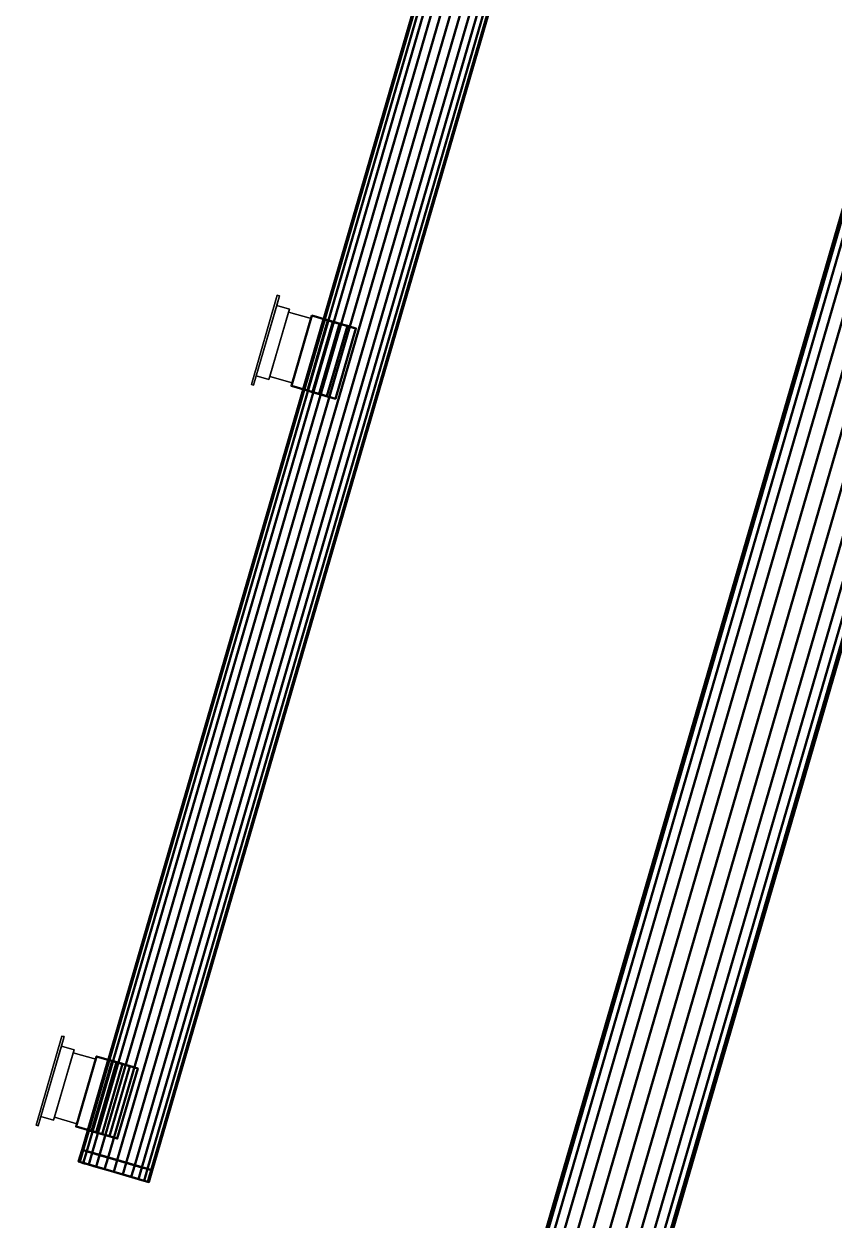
# Model space of a CAD drawing. Header units: inches. Extents: x -1654 to 1344, y -1538 to 36.
# Drawn here: x -870.7 to -804.2, y -593.4 to -495.3 of the extents above; entities that cross this region are included whole.
import ezdxf

# ---------------------------------------------------------------- set-up
doc = ezdxf.new("R2010")
doc.units = ezdxf.units.IN
doc.header["$MEASUREMENT"] = 0
doc.linetypes.add('Center', pattern=[1.25, 0.25, -0.1875, 0.625, -0.1875])
for name, color, linetype, lineweight in [('M-HVAC-CDFF', 3, 'Continuous', 30), ('M-HVAC-CDFF-SA', 3, 'Continuous', 30), ('M-HVAC-DUCT', 1, 'Center', 30), ('M-HVAC-DUCT-SA', 1, 'Continuous', 50)]:
    doc.layers.add(name, color=color, linetype=linetype, lineweight=lineweight)

# ---------------------------------------------------------------- blocks, each defined once
blk = doc.blocks.new('Supply Diffuser - Sidewall - 6 x 6-841217-_3D_')
at = {"layer": 'M-HVAC-CDFF'}
mesh = blk.add_polyface(dxfattribs=at)
corners = [(-2.75, 3, 2.75), (2.75, 3, 2.75), (2.75, 3, -2.75), (-2.75, 3, -2.75)]
mesh.append_faces([[corners[k] for k in face] for face in [(1, 2, 3, 0)]])
mesh = blk.add_polyface(dxfattribs=at)
corners = [(-2.75, 3, 2.75), (-2.75, 3, -2.75), (-2.75, 1.078125, -2.75), (-2.75, 1.078125, 2.75)]
mesh.append_faces([[corners[k] for k in face] for face in [(2, 3, 0, 1)]])
mesh = blk.add_polyface(dxfattribs=at)
corners = [(-2.75, 3, -2.75), (2.75, 3, -2.75), (2.75, 1.078125, -2.75), (-2.75, 1.078125, -2.75)]
mesh.append_faces([[corners[k] for k in face] for face in [(1, 2, 3, 0)]])
mesh = blk.add_polyface(dxfattribs=at)
corners = [(2.75, 3, 2.75), (-2.75, 3, 2.75), (-2.75, 1.078125, 2.75), (2.75, 1.078125, 2.75)]
mesh.append_faces([[corners[k] for k in face] for face in [(1, 2, 3, 0)]])
mesh = blk.add_polyface(dxfattribs=at)
corners = [(2.75, 3, -2.75), (2.75, 3, 2.75), (2.75, 1.078125, 2.75), (2.75, 1.078125, -2.75)]
mesh.append_faces([[corners[k] for k in face] for face in [(2, 3, 0, 1)]])
mesh = blk.add_polyface(dxfattribs=at)
corners = [(-3, 1.078125, 3), (3, 1.078125, 3), (3, 1.078125, -3), (-3, 1.078125, -3), (-2.75, 1.078125, 2.75), (-2.75, 1.078125, -2.75), (2.75, 1.078125, -2.75), (2.75, 1.078125, 2.75)]
mesh.append_faces([[corners[k] for k in face] for face in [(3, 5, 6, 2), (2, 6, 7, 1)]], dxfattribs={"vtx0": -1, "vtx2": -1})
mesh.append_faces([[corners[k] for k in face] for face in [(4, 5, 3, 0), (7, 4, 0, 1)]], dxfattribs={"vtx1": -1, "vtx3": -1})
mesh = blk.add_polyface(dxfattribs=at)
corners = [(-3, 1.078125, 3), (-3, 1.078125, -3), (-3, 0, -3), (-3, 0, 3)]
mesh.append_faces([[corners[k] for k in face] for face in [(2, 3, 0, 1)]])
mesh = blk.add_polyface(dxfattribs=at)
corners = [(-3, 1.078125, -3), (3, 1.078125, -3), (3, 0, -3), (-3, 0, -3)]
mesh.append_faces([[corners[k] for k in face] for face in [(2, 3, 0, 1)]])
mesh = blk.add_polyface(dxfattribs=at)
corners = [(3, 1.078125, 3), (-3, 1.078125, 3), (-3, 0, 3), (3, 0, 3)]
mesh.append_faces([[corners[k] for k in face] for face in [(2, 3, 0, 1)]])
mesh = blk.add_polyface(dxfattribs=at)
corners = [(3, 1.078125, -3), (3, 1.078125, 3), (3, 0, 3), (3, 0, -3)]
mesh.append_faces([[corners[k] for k in face] for face in [(2, 3, 0, 1)]])
mesh = blk.add_polyface(dxfattribs=at)
corners = [(3.8125, 0, 3.8125), (3.8125, 0, -3.8125), (-3.8125, 0, -3.8125), (-3.8125, 0, 3.8125), (-3, 0, 3), (-3, 0, -3), (3, 0, -3), (3, 0, 3)]
mesh.append_faces([[corners[k] for k in face] for face in [(3, 4, 5, 2), (2, 5, 6, 1)]], dxfattribs={"vtx0": -1, "vtx2": -1})
mesh.append_faces([[corners[k] for k in face] for face in [(7, 4, 3, 0), (6, 7, 0, 1)]], dxfattribs={"vtx1": -1, "vtx3": -1})
mesh = blk.add_polyface(dxfattribs=at)
corners = [(-3.8125, -0.1875, 3.8125), (3.8125, -0.1875, 3.8125), (3.8125, 0, 3.8125), (-3.8125, 0, 3.8125)]
mesh.append_faces([[corners[k] for k in face] for face in [(0, 1, 2, 3)]])
mesh = blk.add_polyface(dxfattribs=at)
corners = [(-3.8125, -0.1875, -3.8125), (-3.8125, -0.1875, 3.8125), (-3.8125, 0, 3.8125), (-3.8125, 0, -3.8125)]
mesh.append_faces([[corners[k] for k in face] for face in [(0, 1, 2, 3)]])
mesh = blk.add_polyface(dxfattribs=at)
corners = [(3.8125, -0.1875, -3.8125), (-3.8125, -0.1875, -3.8125), (-3.8125, 0, -3.8125), (3.8125, 0, -3.8125)]
mesh.append_faces([[corners[k] for k in face] for face in [(0, 1, 2, 3)]])
mesh = blk.add_polyface(dxfattribs=at)
corners = [(3.8125, -0.1875, 3.8125), (-3.8125, -0.1875, 3.8125), (-3.8125, -0.1875, -3.8125), (3.8125, -0.1875, -3.8125)]
mesh.append_faces([[corners[k] for k in face] for face in [(2, 3, 0, 1)]])
mesh = blk.add_polyface(dxfattribs=at)
corners = [(3.8125, -0.1875, 3.8125), (3.8125, -0.1875, -3.8125), (3.8125, 0, -3.8125), (3.8125, 0, 3.8125)]
mesh.append_faces([[corners[k] for k in face] for face in [(0, 1, 2, 3)]])
blk = doc.blocks.new('Round Endcap - Standard-900409-_3D_')
at = {"layer": 'M-HVAC-DUCT', "color": 8, "linetype": 'Continuous', "lineweight": 50}
mesh = blk.add_polyface(dxfattribs=at)
corners = [(0, 0, 3), (0, 0.776, 2.898), (0, 1.5, 2.598), (0, 2.121, 2.121), (0, 2.598, 1.5), (0, 2.898, 0.776), (0, 3), (0, 2.898, -0.776), (0, 2.598, -1.5), (0, 2.121, -2.121), (0, 1.5, -2.598), (0, 0.776, -2.898), (0, 0, -3), (0, -0.776, -2.898), (0, -1.5, -2.598), (0, -2.121, -2.121), (0, -2.598, -1.5), (0, -2.898, -0.776), (0, -3), (0, -2.898, 0.776), (0, -2.598, 1.5), (0, -2.121, 2.121), (0, -1.5, 2.598), (0, -0.776, 2.898)]
mesh.append_faces([[corners[k] for k in face] for face in [(17, 14, 15, 16)]], dxfattribs={"vtx0": -1, "color": 8})
mesh.append_faces([[corners[k] for k in face] for face in [(5, 7, 8, 4)]], dxfattribs={"vtx0": -1, "vtx2": -1, "color": 8})
mesh.append_faces([[corners[k] for k in face] for face in [(4, 8, 9, 10), (12, 1, 2, 3), (12, 19, 20, 21), (12, 21, 22, 23)]], dxfattribs={"vtx0": -1, "vtx3": -1, "color": 8})
mesh.append_faces([[corners[k] for k in face] for face in [(11, 12, 4, 10), (18, 19, 12, 17), (3, 4, 12), (0, 1, 12, 23)]], dxfattribs={"vtx1": -1, "vtx2": -1, "color": 8})
mesh.append_faces([[corners[k] for k in face] for face in [(5, 6, 7)]], dxfattribs={"vtx2": -1, "color": 8})
mesh.append_faces([[corners[k] for k in face] for face in [(12, 13, 14, 17)]], dxfattribs={"vtx2": -1, "vtx3": -1, "color": 8})
mesh = blk.add_polyface(dxfattribs=at)
corners = [(0, 3), (0, 2.898, 0.776), (0, 2.598, 1.5), (0, 2.121, 2.121), (0, 1.5, 2.598), (0, 0.776, 2.898), (0, 0, 3), (1, 0, 3), (1, 0.776, 2.898), (1, 1.5, 2.598), (1, 2.121, 2.121), (1, 2.598, 1.5), (1, 2.898, 0.776), (1, 3)]
mesh.append_faces([[corners[k] for k in face] for face in [(1, 12, 13, 0)]], dxfattribs={"vtx0": -1, "color": 8})
mesh.append_faces([[corners[k] for k in face] for face in [(5, 8, 9, 4), (10, 3, 4, 9), (2, 11, 12, 1), (11, 2, 3, 10)]], dxfattribs={"vtx0": -1, "vtx2": -1, "color": 8})
mesh.append_faces([[corners[k] for k in face] for face in [(6, 7, 8, 5)]], dxfattribs={"vtx2": -1, "color": 8})
mesh = blk.add_polyface(dxfattribs=at)
corners = [(0, 0, -3), (0, 0.776, -2.898), (0, 1.5, -2.598), (0, 2.121, -2.121), (0, 2.598, -1.5), (0, 2.898, -0.776), (0, 3), (1, 3), (1, 2.898, -0.776), (1, 2.598, -1.5), (1, 2.121, -2.121), (1, 1.5, -2.598), (1, 0.776, -2.898), (1, 0, -3)]
mesh.append_faces([[corners[k] for k in face] for face in [(5, 8, 9, 4), (10, 3, 4, 9), (2, 11, 12, 1), (11, 2, 3, 10)]], dxfattribs={"vtx0": -1, "vtx2": -1, "color": 8})
mesh.append_faces([[corners[k] for k in face] for face in [(6, 7, 8, 5)]], dxfattribs={"vtx2": -1, "color": 8})
mesh.append_faces([[corners[k] for k in face] for face in [(12, 13, 0, 1)]], dxfattribs={"vtx3": -1, "color": 8})
mesh = blk.add_polyface(dxfattribs=at)
corners = [(1, 0, 3), (1, -0.776, 2.898), (1, -1.5, 2.598), (1, -2.121, 2.121), (1, -2.598, 1.5), (1, -2.898, 0.776), (1, -3), (1, -2.898, -0.776), (1, -2.598, -1.5), (1, -2.121, -2.121), (1, -1.5, -2.598), (1, -0.776, -2.898), (1, 0, -3), (1, 0.776, -2.898), (1, 1.5, -2.598), (1, 2.121, -2.121), (1, 2.598, -1.5), (1, 2.898, -0.776), (1, 3), (1, 2.898, 0.776), (1, 2.598, 1.5), (1, 2.121, 2.121), (1, 1.5, 2.598), (1, 0.776, 2.898)]
mesh.append_faces([[corners[k] for k in face] for face in [(20, 12, 13, 14), (12, 5, 6, 7), (12, 20, 21, 22), (12, 22, 23, 0)]], dxfattribs={"vtx0": -1, "vtx3": -1, "color": 8})
mesh.append_faces([[corners[k] for k in face] for face in [(9, 10, 7, 8), (18, 19, 17)]], dxfattribs={"vtx1": -1, "color": 8})
mesh.append_faces([[corners[k] for k in face] for face in [(15, 16, 20, 14), (4, 5, 12, 3), (2, 3, 12, 1), (0, 1, 12)]], dxfattribs={"vtx1": -1, "vtx2": -1, "color": 8})
mesh.append_faces([[corners[k] for k in face] for face in [(16, 17, 19, 20)]], dxfattribs={"vtx1": -1, "vtx3": -1, "color": 8})
mesh.append_faces([[corners[k] for k in face] for face in [(10, 11, 12, 7)]], dxfattribs={"vtx2": -1, "vtx3": -1, "color": 8})
mesh = blk.add_polyface(dxfattribs=at)
corners = [(0, -3), (0, -2.898, -0.776), (0, -2.598, -1.5), (0, -2.121, -2.121), (0, -1.5, -2.598), (0, -0.776, -2.898), (0, 0, -3), (1, 0, -3), (1, -0.776, -2.898), (1, -1.5, -2.598), (1, -2.121, -2.121), (1, -2.598, -1.5), (1, -2.898, -0.776), (1, -3)]
mesh.append_faces([[corners[k] for k in face] for face in [(1, 12, 13, 0)]], dxfattribs={"vtx0": -1, "color": 8})
mesh.append_faces([[corners[k] for k in face] for face in [(5, 8, 9, 4), (10, 3, 4, 9), (2, 11, 12, 1), (11, 2, 3, 10)]], dxfattribs={"vtx0": -1, "vtx2": -1, "color": 8})
mesh.append_faces([[corners[k] for k in face] for face in [(6, 7, 8, 5)]], dxfattribs={"vtx2": -1, "color": 8})
mesh = blk.add_polyface(dxfattribs=at)
corners = [(0, 0, 3), (0, -0.776, 2.898), (0, -1.5, 2.598), (0, -2.121, 2.121), (0, -2.598, 1.5), (0, -2.898, 0.776), (0, -3), (1, -3), (1, -2.898, 0.776), (1, -2.598, 1.5), (1, -2.121, 2.121), (1, -1.5, 2.598), (1, -0.776, 2.898), (1, 0, 3)]
mesh.append_faces([[corners[k] for k in face] for face in [(1, 12, 13, 0)]], dxfattribs={"vtx0": -1, "color": 8})
mesh.append_faces([[corners[k] for k in face] for face in [(5, 8, 9, 4), (10, 3, 4, 9), (2, 11, 12, 1), (11, 2, 3, 10)]], dxfattribs={"vtx0": -1, "vtx2": -1, "color": 8})
mesh.append_faces([[corners[k] for k in face] for face in [(6, 7, 8, 5)]], dxfattribs={"vtx2": -1, "color": 8})
blk = doc.blocks.new('Rectangular Takeoff - Standard-900569-_3D_')
at = {"layer": 'M-HVAC-DUCT', "color": 8, "linetype": 'Continuous', "lineweight": 50}
mesh = blk.add_polyface(dxfattribs=at)
corners = [(-2.76, -3, 3), (-2.76, 3, 3), (-2.76, 3, -3), (-2.76, -3, -3)]
mesh.append_faces([[corners[k] for k in face] for face in [(2, 3, 0, 1)]], dxfattribs={"color": 8})
mesh = blk.add_polyface(dxfattribs=at)
corners = [(-2.76, 3, -3), (1, 3, -3), (1, -3, -3), (-2.76, -3, -3)]
mesh.append_faces([[corners[k] for k in face] for face in [(3, 0, 1, 2)]], dxfattribs={"color": 8})
mesh = blk.add_polyface(dxfattribs=at)
corners = [(-2.76, 3, 3), (1, 3, 3), (1, 3, -3), (-2.76, 3, -3)]
mesh.append_faces([[corners[k] for k in face] for face in [(2, 3, 0, 1)]], dxfattribs={"color": 8})
mesh = blk.add_polyface(dxfattribs=at)
corners = [(1, -3, 3), (1, 3, 3), (-2.76, 3, 3), (-2.76, -3, 3)]
mesh.append_faces([[corners[k] for k in face] for face in [(1, 2, 3, 0)]], dxfattribs={"color": 8})
mesh = blk.add_polyface(dxfattribs=at)
corners = [(1, -3, 3), (1, -3, -3), (1, 3, -3), (1, 3, 3)]
mesh.append_faces([[corners[k] for k in face] for face in [(3, 0, 1, 2)]], dxfattribs={"color": 8})
mesh = blk.add_polyface(dxfattribs=at)
corners = [(-2.76, -3, -3), (1, -3, -3), (1, -3, 3), (-2.76, -3, 3)]
mesh.append_faces([[corners[k] for k in face] for face in [(2, 3, 0, 1)]], dxfattribs={"color": 8})
blk = doc.blocks.new('Rectangular Takeoff - Standard-900570-_3D_')
at = {"layer": 'M-HVAC-DUCT', "color": 8, "linetype": 'Continuous', "lineweight": 50}
mesh = blk.add_polyface(dxfattribs=at)
corners = [(-2.52, -3, 3), (-2.52, 3, 3), (-2.52, 3, -3), (-2.52, -3, -3)]
mesh.append_faces([[corners[k] for k in face] for face in [(2, 3, 0, 1)]], dxfattribs={"color": 8})
mesh = blk.add_polyface(dxfattribs=at)
corners = [(-2.52, 3, -3), (1, 3, -3), (1, -3, -3), (-2.52, -3, -3)]
mesh.append_faces([[corners[k] for k in face] for face in [(3, 0, 1, 2)]], dxfattribs={"color": 8})
mesh = blk.add_polyface(dxfattribs=at)
corners = [(-2.52, 3, 3), (1, 3, 3), (1, 3, -3), (-2.52, 3, -3)]
mesh.append_faces([[corners[k] for k in face] for face in [(2, 3, 0, 1)]], dxfattribs={"color": 8})
mesh = blk.add_polyface(dxfattribs=at)
corners = [(1, -3, 3), (1, 3, 3), (-2.52, 3, 3), (-2.52, -3, 3)]
mesh.append_faces([[corners[k] for k in face] for face in [(1, 2, 3, 0)]], dxfattribs={"color": 8})
mesh = blk.add_polyface(dxfattribs=at)
corners = [(1, -3, 3), (1, -3, -3), (1, 3, -3), (1, 3, 3)]
mesh.append_faces([[corners[k] for k in face] for face in [(3, 0, 1, 2)]], dxfattribs={"color": 8})
mesh = blk.add_polyface(dxfattribs=at)
corners = [(-2.52, -3, -3), (1, -3, -3), (1, -3, 3), (-2.52, -3, 3)]
mesh.append_faces([[corners[k] for k in face] for face in [(3, 0, 1, 2)]], dxfattribs={"color": 8})

msp = doc.modelspace()

# ---------------------------------------------------------------- linework, layer by layer
at = {"layer": 'M-HVAC-DUCT', "color": 5}
for p, q in [((-809.412, -404.132, 1312), (-863.01, -588.499, 1312)), ((-809.412, -404.132, 1312), (-863.01, -588.499, 1312)), ((-794.849, -498.618, 1326), (-847.141, -678.495, 1326)), ((-794.849, -498.618, 1326), (-847.141, -678.495, 1326)), ((-863.01, -588.499, 1312), (-863.289, -589.459, 1312))]:
    msp.add_line(p, q, dxfattribs=at)

# ---------------------------------------------------------------- block references
at = {"layer": 'M-HVAC-CDFF-SA', "rotation": 253.7901312840831}
for p in [(-850.76, -521.284, 1312), (-868.42, -582.032, 1312)]:
    msp.add_blockref('Supply Diffuser - Sidewall - 6 x 6-841217-_3D_', p, dxfattribs=at)
at = {"layer": 'M-HVAC-DUCT-SA', "color": 8, "extrusion": (0, 0, -1), "rotation": 16.20986871591659}
for name, p in [('Rectangular Takeoff - Standard-900569-_3D_', (846.919, -522.401, -1312)), ('Rectangular Takeoff - Standard-900570-_3D_', (864.579, -583.149, -1312))]:
    msp.add_blockref(name, p, dxfattribs=at)
at = {"layer": 'M-HVAC-DUCT-SA', "color": 8, "rotation": 253.7901312840834}
msp.add_blockref('Round Endcap - Standard-900409-_3D_', (-863.01, -588.499, 1312), dxfattribs=at)

# ---------------------------------------------------------------- meshes
at = {"layer": 'M-HVAC-DUCT-SA', "color": 8}
mesh = msp.add_polyface(dxfattribs=at)
corners = [(-809.412, -404.132, 1315), (-810.158, -403.915, 1314.898), (-810.852, -403.713, 1314.598), (-811.449, -403.54, 1314.121), (-811.907, -403.407, 1313.5), (-812.195, -403.323, 1312.776), (-812.293, -403.294, 1312), (-865.891, -587.662, 1312), (-865.793, -587.69, 1312.776), (-865.505, -587.774, 1313.5), (-865.047, -587.907, 1314.121), (-864.45, -588.08, 1314.598), (-863.756, -588.282, 1314.898), (-863.01, -588.499, 1315)]
mesh.append_faces([[corners[k] for k in face] for face in [(8, 9, 4, 5), (3, 4, 9, 10), (11, 12, 1, 2), (2, 3, 10, 11)]], dxfattribs={"vtx1": -1, "vtx3": -1, "color": 8})
mesh.append_faces([[corners[k] for k in face] for face in [(6, 7, 8, 5)]], dxfattribs={"vtx2": -1, "color": 8})
mesh.append_faces([[corners[k] for k in face] for face in [(12, 13, 0, 1)]], dxfattribs={"vtx3": -1, "color": 8})
mesh = msp.add_polyface(dxfattribs=at)
corners = [(-812.293, -403.294, 1312), (-812.195, -403.323, 1311.224), (-811.907, -403.407, 1310.5), (-811.449, -403.54, 1309.879), (-810.852, -403.713, 1309.402), (-810.158, -403.915, 1309.102), (-809.412, -404.132, 1309), (-863.01, -588.499, 1309), (-863.756, -588.282, 1309.102), (-864.45, -588.08, 1309.402), (-865.047, -587.907, 1309.879), (-865.505, -587.774, 1310.5), (-865.793, -587.69, 1311.224), (-865.891, -587.662, 1312)]
mesh.append_faces([[corners[k] for k in face] for face in [(7, 8, 5, 6)]], dxfattribs={"vtx1": -1, "color": 8})
mesh.append_faces([[corners[k] for k in face] for face in [(8, 9, 4, 5), (3, 4, 9, 10), (11, 12, 1, 2), (2, 3, 10, 11)]], dxfattribs={"vtx1": -1, "vtx3": -1, "color": 8})
mesh.append_faces([[corners[k] for k in face] for face in [(12, 13, 0, 1)]], dxfattribs={"vtx3": -1, "color": 8})
mesh = msp.add_polyface(dxfattribs=at)
corners = [(-806.531, -404.969, 1312), (-806.629, -404.941, 1312.776), (-806.917, -404.857, 1313.5), (-807.375, -404.724, 1314.121), (-807.972, -404.551, 1314.598), (-808.666, -404.349, 1314.898), (-809.412, -404.132, 1315), (-863.01, -588.499, 1315), (-862.264, -588.716, 1314.898), (-861.57, -588.918, 1314.598), (-860.973, -589.091, 1314.121), (-860.515, -589.224, 1313.5), (-860.227, -589.308, 1312.776), (-860.129, -589.336, 1312)]
mesh.append_faces([[corners[k] for k in face] for face in [(7, 8, 5, 6)]], dxfattribs={"vtx1": -1, "color": 8})
mesh.append_faces([[corners[k] for k in face] for face in [(8, 9, 4, 5), (3, 4, 9, 10), (11, 12, 1, 2), (2, 3, 10, 11)]], dxfattribs={"vtx1": -1, "vtx3": -1, "color": 8})
mesh.append_faces([[corners[k] for k in face] for face in [(12, 13, 0, 1)]], dxfattribs={"vtx3": -1, "color": 8})
mesh = msp.add_polyface(dxfattribs=at)
corners = [(-809.412, -404.132, 1309), (-808.666, -404.349, 1309.102), (-807.972, -404.551, 1309.402), (-807.375, -404.724, 1309.879), (-806.917, -404.857, 1310.5), (-806.629, -404.941, 1311.224), (-806.531, -404.969, 1312), (-860.129, -589.336, 1312), (-860.227, -589.308, 1311.224), (-860.515, -589.224, 1310.5), (-860.973, -589.091, 1309.879), (-861.57, -588.918, 1309.402), (-862.264, -588.716, 1309.102), (-863.01, -588.499, 1309)]
mesh.append_faces([[corners[k] for k in face] for face in [(7, 8, 5, 6)]], dxfattribs={"vtx1": -1, "color": 8})
mesh.append_faces([[corners[k] for k in face] for face in [(8, 9, 4, 5), (3, 4, 9, 10), (11, 12, 1, 2), (2, 3, 10, 11)]], dxfattribs={"vtx1": -1, "vtx3": -1, "color": 8})
mesh.append_faces([[corners[k] for k in face] for face in [(12, 13, 0, 1)]], dxfattribs={"vtx3": -1, "color": 8})
mesh = msp.add_polyface(dxfattribs=at)
corners = [(-794.849, -498.618, 1331), (-796.091, -498.256, 1330.83), (-797.249, -497.92, 1330.33), (-798.244, -497.631, 1329.536), (-799.007, -497.409, 1328.5), (-799.486, -497.27, 1327.294), (-799.65, -497.222, 1326), (-851.942, -677.099, 1326), (-851.779, -677.146, 1327.294), (-851.299, -677.286, 1328.5), (-850.536, -677.508, 1329.536), (-849.542, -677.797, 1330.33), (-848.384, -678.133, 1330.83), (-847.141, -678.495, 1331)]
mesh.append_faces([[corners[k] for k in face] for face in [(8, 9, 4, 5), (3, 4, 9, 10), (11, 12, 1, 2), (2, 3, 10, 11)]], dxfattribs={"vtx1": -1, "vtx3": -1, "color": 8})
mesh.append_faces([[corners[k] for k in face] for face in [(6, 7, 8, 5)]], dxfattribs={"vtx2": -1, "color": 8})
mesh.append_faces([[corners[k] for k in face] for face in [(12, 13, 0, 1)]], dxfattribs={"vtx3": -1, "color": 8})
mesh = msp.add_polyface(dxfattribs=at)
corners = [(-799.65, -497.222, 1326), (-799.486, -497.27, 1324.706), (-799.007, -497.409, 1323.5), (-798.244, -497.631, 1322.464), (-797.249, -497.92, 1321.67), (-796.091, -498.256, 1321.17), (-794.849, -498.618, 1321), (-847.141, -678.495, 1321), (-848.384, -678.133, 1321.17), (-849.542, -677.797, 1321.67), (-850.536, -677.508, 1322.464), (-851.299, -677.286, 1323.5), (-851.779, -677.146, 1324.706), (-851.942, -677.099, 1326)]
mesh.append_faces([[corners[k] for k in face] for face in [(7, 8, 5, 6)]], dxfattribs={"vtx1": -1, "color": 8})
mesh.append_faces([[corners[k] for k in face] for face in [(8, 9, 4, 5), (3, 4, 9, 10), (11, 12, 1, 2), (2, 3, 10, 11)]], dxfattribs={"vtx1": -1, "vtx3": -1, "color": 8})
mesh.append_faces([[corners[k] for k in face] for face in [(12, 13, 0, 1)]], dxfattribs={"vtx3": -1, "color": 8})
mesh = msp.add_polyface(dxfattribs=at)
corners = [(-790.047, -500.014, 1326), (-790.211, -499.966, 1327.294), (-790.691, -499.827, 1328.5), (-791.454, -499.605, 1329.536), (-792.448, -499.316, 1330.33), (-793.606, -498.979, 1330.83), (-794.849, -498.618, 1331), (-847.141, -678.495, 1331), (-845.899, -678.856, 1330.83), (-844.741, -679.193, 1330.33), (-843.746, -679.482, 1329.536), (-842.983, -679.704, 1328.5), (-842.504, -679.843, 1327.294), (-842.34, -679.891, 1326)]
mesh.append_faces([[corners[k] for k in face] for face in [(7, 8, 5, 6)]], dxfattribs={"vtx1": -1, "color": 8})
mesh.append_faces([[corners[k] for k in face] for face in [(8, 9, 4, 5), (3, 4, 9, 10), (11, 12, 1, 2), (2, 3, 10, 11)]], dxfattribs={"vtx1": -1, "vtx3": -1, "color": 8})
mesh.append_faces([[corners[k] for k in face] for face in [(12, 13, 0, 1)]], dxfattribs={"vtx3": -1, "color": 8})
mesh = msp.add_polyface(dxfattribs=at)
corners = [(-794.849, -498.618, 1321), (-793.606, -498.979, 1321.17), (-792.448, -499.316, 1321.67), (-791.454, -499.605, 1322.464), (-790.691, -499.827, 1323.5), (-790.211, -499.966, 1324.706), (-790.047, -500.014, 1326), (-842.34, -679.891, 1326), (-842.504, -679.843, 1324.706), (-842.983, -679.704, 1323.5), (-843.746, -679.482, 1322.464), (-844.741, -679.193, 1321.67), (-845.899, -678.856, 1321.17), (-847.141, -678.495, 1321)]
mesh.append_faces([[corners[k] for k in face] for face in [(7, 8, 5, 6)]], dxfattribs={"vtx1": -1, "color": 8})
mesh.append_faces([[corners[k] for k in face] for face in [(8, 9, 4, 5), (3, 4, 9, 10), (11, 12, 1, 2), (2, 3, 10, 11)]], dxfattribs={"vtx1": -1, "vtx3": -1, "color": 8})
mesh.append_faces([[corners[k] for k in face] for face in [(12, 13, 0, 1)]], dxfattribs={"vtx3": -1, "color": 8})
mesh = msp.add_polyface(dxfattribs=at)
corners = [(-846.081, -519.52, 1312), (-847.756, -525.281, 1312), (-847.668, -525.307, 1312.738), (-847.408, -525.383, 1313.43), (-846.992, -525.503, 1314.035), (-846.447, -525.662, 1314.514), (-845.805, -525.849, 1314.84), (-845.106, -526.052, 1314.99), (-843.431, -520.29, 1314.99), (-844.13, -520.087, 1314.84), (-844.772, -519.901, 1314.514), (-845.317, -519.742, 1314.035), (-845.733, -519.621, 1313.43), (-845.993, -519.546, 1312.738)]
mesh.append_faces([[corners[k] for k in face] for face in [(2, 3, 12, 13), (11, 12, 3, 4), (5, 6, 9, 10), (10, 11, 4, 5)]], dxfattribs={"vtx1": -1, "vtx3": -1, "color": 8})
mesh.append_faces([[corners[k] for k in face] for face in [(0, 1, 2, 13)]], dxfattribs={"vtx2": -1, "color": 8})
mesh.append_faces([[corners[k] for k in face] for face in [(6, 7, 8, 9)]], dxfattribs={"vtx3": -1, "color": 8})
mesh = msp.add_polyface(dxfattribs=at)
corners = [(-847.756, -525.281, 1312), (-846.081, -519.52, 1312), (-845.993, -519.546, 1311.262), (-845.733, -519.621, 1310.57), (-845.317, -519.742, 1309.965), (-844.772, -519.901, 1309.486), (-844.13, -520.087, 1309.16), (-843.431, -520.29, 1309.01), (-845.106, -526.052, 1309.01), (-845.805, -525.849, 1309.16), (-846.447, -525.662, 1309.486), (-846.992, -525.503, 1309.965), (-847.408, -525.383, 1310.57), (-847.668, -525.307, 1311.262)]
mesh.append_faces([[corners[k] for k in face] for face in [(8, 9, 6, 7)]], dxfattribs={"vtx1": -1, "color": 8})
mesh.append_faces([[corners[k] for k in face] for face in [(9, 10, 5, 6), (4, 5, 10, 11), (12, 13, 2, 3), (3, 4, 11, 12)]], dxfattribs={"vtx1": -1, "vtx3": -1, "color": 8})
mesh.append_faces([[corners[k] for k in face] for face in [(13, 0, 1, 2)]], dxfattribs={"vtx3": -1, "color": 8})
mesh = msp.add_polyface(dxfattribs=at)
corners = [(-843.431, -520.29, 1314.99), (-843.431, -520.29, 1309.01), (-844.13, -520.087, 1309.16), (-844.772, -519.901, 1309.486), (-845.317, -519.742, 1309.965), (-845.733, -519.621, 1310.57), (-845.993, -519.546, 1311.262), (-846.081, -519.52, 1312), (-845.993, -519.546, 1312.738), (-845.733, -519.621, 1313.43), (-845.317, -519.742, 1314.035), (-844.772, -519.901, 1314.514), (-844.13, -520.087, 1314.84)]
mesh.append_faces([[corners[k] for k in face] for face in [(6, 4, 5)]], dxfattribs={"vtx0": -1, "color": 8})
mesh.append_faces([[corners[k] for k in face] for face in [(8, 3, 4, 6)]], dxfattribs={"vtx0": -1, "vtx2": -1, "vtx3": -1, "color": 8})
mesh.append_faces([[corners[k] for k in face] for face in [(10, 11, 9)]], dxfattribs={"vtx1": -1, "color": 8})
mesh.append_faces([[corners[k] for k in face] for face in [(0, 1, 8, 9)]], dxfattribs={"vtx1": -1, "vtx3": -1, "color": 8})
mesh.append_faces([[corners[k] for k in face] for face in [(6, 7, 8)]], dxfattribs={"vtx2": -1, "color": 8})
mesh.append_faces([[corners[k] for k in face] for face in [(11, 12, 0, 9), (1, 2, 3, 8)]], dxfattribs={"vtx2": -1, "vtx3": -1, "color": 8})
mesh = msp.add_polyface(dxfattribs=at)
corners = [(-843.431, -520.29, 1309.01), (-843.431, -520.29, 1314.99), (-845.106, -526.052, 1314.99), (-845.106, -526.052, 1309.01)]
mesh.append_faces([[corners[k] for k in face] for face in [(1, 2, 3, 0)]], dxfattribs={"color": 8})
mesh = msp.add_polyface(dxfattribs=at)
corners = [(-845.106, -526.052, 1309.01), (-845.106, -526.052, 1314.99), (-845.805, -525.849, 1314.84), (-846.447, -525.662, 1314.514), (-846.992, -525.503, 1314.035), (-847.408, -525.383, 1313.43), (-847.668, -525.307, 1312.738), (-847.756, -525.281, 1312), (-847.668, -525.307, 1311.262), (-847.408, -525.383, 1310.57), (-846.992, -525.503, 1309.965), (-846.447, -525.662, 1309.486), (-845.805, -525.849, 1309.16)]
mesh.append_faces([[corners[k] for k in face] for face in [(7, 4, 5, 6)]], dxfattribs={"vtx0": -1, "color": 8})
mesh.append_faces([[corners[k] for k in face] for face in [(7, 10, 4)]], dxfattribs={"vtx0": -1, "vtx1": -1, "vtx2": -1, "color": 8})
mesh.append_faces([[corners[k] for k in face] for face in [(12, 0, 10, 11), (9, 10, 7, 8)]], dxfattribs={"vtx1": -1, "color": 8})
mesh.append_faces([[corners[k] for k in face] for face in [(0, 1, 4, 10)]], dxfattribs={"vtx1": -1, "vtx2": -1, "vtx3": -1, "color": 8})
mesh.append_faces([[corners[k] for k in face] for face in [(2, 3, 4, 1)]], dxfattribs={"vtx2": -1, "color": 8})
mesh = msp.add_polyface(dxfattribs=at)
corners = [(-863.741, -580.268, 1312), (-865.416, -586.03, 1312), (-865.337, -586.053, 1312.699), (-865.104, -586.121, 1313.359), (-864.73, -586.229, 1313.944), (-864.234, -586.373, 1314.423), (-863.646, -586.544, 1314.768), (-862.997, -586.733, 1314.961), (-861.322, -580.972, 1314.961), (-861.971, -580.783, 1314.768), (-862.56, -580.612, 1314.423), (-863.055, -580.468, 1313.944), (-863.429, -580.359, 1313.359), (-863.662, -580.291, 1312.699)]
mesh.append_faces([[corners[k] for k in face] for face in [(2, 3, 12, 13), (11, 12, 3, 4), (5, 6, 9, 10), (10, 11, 4, 5)]], dxfattribs={"vtx1": -1, "vtx3": -1, "color": 8})
mesh.append_faces([[corners[k] for k in face] for face in [(0, 1, 2, 13)]], dxfattribs={"vtx2": -1, "color": 8})
mesh.append_faces([[corners[k] for k in face] for face in [(6, 7, 8, 9)]], dxfattribs={"vtx3": -1, "color": 8})
mesh = msp.add_polyface(dxfattribs=at)
corners = [(-865.416, -586.03, 1312), (-863.741, -580.268, 1312), (-863.662, -580.291, 1311.301), (-863.429, -580.359, 1310.641), (-863.055, -580.468, 1310.056), (-862.56, -580.612, 1309.577), (-861.971, -580.783, 1309.232), (-861.322, -580.972, 1309.039), (-862.997, -586.733, 1309.039), (-863.646, -586.544, 1309.232), (-864.234, -586.373, 1309.577), (-864.73, -586.229, 1310.056), (-865.104, -586.121, 1310.641), (-865.337, -586.053, 1311.301)]
mesh.append_faces([[corners[k] for k in face] for face in [(8, 9, 6, 7)]], dxfattribs={"vtx1": -1, "color": 8})
mesh.append_faces([[corners[k] for k in face] for face in [(9, 10, 5, 6), (4, 5, 10, 11), (12, 13, 2, 3), (3, 4, 11, 12)]], dxfattribs={"vtx1": -1, "vtx3": -1, "color": 8})
mesh.append_faces([[corners[k] for k in face] for face in [(13, 0, 1, 2)]], dxfattribs={"vtx3": -1, "color": 8})
mesh = msp.add_polyface(dxfattribs=at)
corners = [(-861.322, -580.972, 1314.961), (-861.322, -580.972, 1309.039), (-861.971, -580.783, 1309.232), (-862.56, -580.612, 1309.577), (-863.055, -580.468, 1310.056), (-863.429, -580.359, 1310.641), (-863.662, -580.291, 1311.301), (-863.741, -580.268, 1312), (-863.662, -580.291, 1312.699), (-863.429, -580.359, 1313.359), (-863.055, -580.468, 1313.944), (-862.56, -580.612, 1314.423), (-861.971, -580.783, 1314.768)]
mesh.append_faces([[corners[k] for k in face] for face in [(5, 9, 0)]], dxfattribs={"vtx0": -1, "vtx1": -1, "vtx2": -1, "color": 8})
mesh.append_faces([[corners[k] for k in face] for face in [(3, 5, 0, 1)]], dxfattribs={"vtx0": -1, "vtx1": -1, "vtx3": -1, "color": 8})
mesh.append_faces([[corners[k] for k in face] for face in [(2, 3, 1), (8, 9, 7), (4, 5, 3)]], dxfattribs={"vtx1": -1, "color": 8})
mesh.append_faces([[corners[k] for k in face] for face in [(9, 10, 11)]], dxfattribs={"vtx2": -1, "color": 8})
mesh.append_faces([[corners[k] for k in face] for face in [(11, 12, 0, 9), (5, 6, 7, 9)]], dxfattribs={"vtx2": -1, "vtx3": -1, "color": 8})
mesh = msp.add_polyface(dxfattribs=at)
corners = [(-861.322, -580.972, 1309.039), (-861.322, -580.972, 1314.961), (-862.997, -586.733, 1314.961), (-862.997, -586.733, 1309.039)]
mesh.append_faces([[corners[k] for k in face] for face in [(0, 1, 2, 3)]], dxfattribs={"color": 8})
mesh = msp.add_polyface(dxfattribs=at)
corners = [(-862.997, -586.733, 1309.039), (-862.997, -586.733, 1314.961), (-863.646, -586.544, 1314.768), (-864.234, -586.373, 1314.423), (-864.73, -586.229, 1313.944), (-865.104, -586.121, 1313.359), (-865.337, -586.053, 1312.699), (-865.416, -586.03, 1312), (-865.337, -586.053, 1311.301), (-865.104, -586.121, 1310.641), (-864.73, -586.229, 1310.056), (-864.234, -586.373, 1309.577), (-863.646, -586.544, 1309.232)]
mesh.append_faces([[corners[k] for k in face] for face in [(11, 3, 7, 9)]], dxfattribs={"vtx0": -1, "vtx1": -1, "vtx2": -1, "vtx3": -1, "color": 8})
mesh.append_faces([[corners[k] for k in face] for face in [(8, 9, 7)]], dxfattribs={"vtx1": -1, "color": 8})
mesh.append_faces([[corners[k] for k in face] for face in [(1, 2, 3, 0), (5, 6, 7), (9, 10, 11)]], dxfattribs={"vtx2": -1, "color": 8})
mesh.append_faces([[corners[k] for k in face] for face in [(11, 12, 0, 3), (3, 4, 5, 7)]], dxfattribs={"vtx2": -1, "vtx3": -1, "color": 8})
mesh = msp.add_polyface(dxfattribs=at)
corners = [(-896.907, -587.621, 1320), (-896.963, -587.813, 1321.78), (-897.129, -588.381, 1323.471), (-897.395, -589.297, 1324.988), (-897.748, -590.513, 1326.255), (-898.172, -591.969, 1327.208), (-898.644, -593.593, 1327.799), (-899.141, -595.303, 1328), (-862.768, -605.877, 1328), (-862.271, -604.167, 1327.799), (-861.799, -602.544, 1327.208), (-861.375, -601.087, 1326.255), (-861.022, -599.871, 1324.988), (-860.756, -598.955, 1323.471), (-860.591, -598.387, 1321.78), (-860.535, -598.195, 1320)]
mesh.append_faces([[corners[k] for k in face] for face in [(8, 9, 6, 7)]], dxfattribs={"vtx1": -1, "color": 8})
mesh.append_faces([[corners[k] for k in face] for face in [(9, 10, 5, 6), (10, 11, 4, 5), (3, 4, 11, 12), (12, 13, 2, 3), (13, 14, 1, 2)]], dxfattribs={"vtx1": -1, "vtx3": -1, "color": 8})
mesh.append_faces([[corners[k] for k in face] for face in [(14, 15, 0, 1)]], dxfattribs={"vtx3": -1, "color": 8})
mesh = msp.add_polyface(dxfattribs=at)
corners = [(-899.141, -595.303, 1312), (-898.644, -593.593, 1312.201), (-898.172, -591.969, 1312.792), (-897.748, -590.513, 1313.745), (-897.395, -589.297, 1315.012), (-897.129, -588.381, 1316.529), (-896.963, -587.813, 1318.22), (-896.907, -587.621, 1320), (-860.535, -598.195, 1320), (-860.591, -598.387, 1318.22), (-860.756, -598.955, 1316.529), (-861.022, -599.871, 1315.012), (-861.375, -601.087, 1313.745), (-861.799, -602.544, 1312.792), (-862.271, -604.167, 1312.201), (-862.768, -605.877, 1312)]
mesh.append_faces([[corners[k] for k in face] for face in [(8, 9, 6, 7)]], dxfattribs={"vtx1": -1, "color": 8})
mesh.append_faces([[corners[k] for k in face] for face in [(9, 10, 5, 6), (10, 11, 4, 5), (3, 4, 11, 12), (12, 13, 2, 3), (13, 14, 1, 2)]], dxfattribs={"vtx1": -1, "vtx3": -1, "color": 8})
mesh.append_faces([[corners[k] for k in face] for face in [(14, 15, 0, 1)]], dxfattribs={"vtx3": -1, "color": 8})
mesh = msp.add_polyface(dxfattribs=at)
corners = [(-865.891, -587.662, 1312), (-865.793, -587.69, 1311.224), (-865.505, -587.774, 1310.5), (-865.047, -587.907, 1309.879), (-864.45, -588.08, 1309.402), (-863.756, -588.282, 1309.102), (-863.01, -588.499, 1309), (-862.264, -588.716, 1309.102), (-861.57, -588.918, 1309.402), (-860.973, -589.091, 1309.879), (-860.515, -589.224, 1310.5), (-860.227, -589.308, 1311.224), (-860.129, -589.336, 1312), (-860.227, -589.308, 1312.776), (-860.515, -589.224, 1313.5), (-860.973, -589.091, 1314.121), (-861.57, -588.918, 1314.598), (-862.264, -588.716, 1314.898), (-863.01, -588.499, 1315), (-863.756, -588.282, 1314.898), (-864.45, -588.08, 1314.598), (-865.047, -587.907, 1314.121), (-865.505, -587.774, 1313.5), (-865.793, -587.69, 1312.776)]
mesh.append_faces([[corners[k] for k in face] for face in [(18, 16, 17), (16, 14, 15), (14, 12, 13), (12, 10, 11), (2, 0, 1)]], dxfattribs={"vtx0": -1, "color": 8})
mesh.append_faces([[corners[k] for k in face] for face in [(22, 2, 14, 16), (14, 2, 10, 12)]], dxfattribs={"vtx0": -1, "vtx1": -1, "vtx2": -1, "vtx3": -1, "color": 8})
mesh.append_faces([[corners[k] for k in face] for face in [(6, 7, 8)]], dxfattribs={"vtx2": -1, "color": 8})
mesh.append_faces([[corners[k] for k in face] for face in [(18, 19, 20, 16), (20, 21, 22, 16), (22, 23, 0, 2), (2, 3, 4, 10), (4, 5, 6, 8), (8, 9, 10, 4)]], dxfattribs={"vtx2": -1, "vtx3": -1, "color": 8})

doc.saveas('drawing.dxf')
